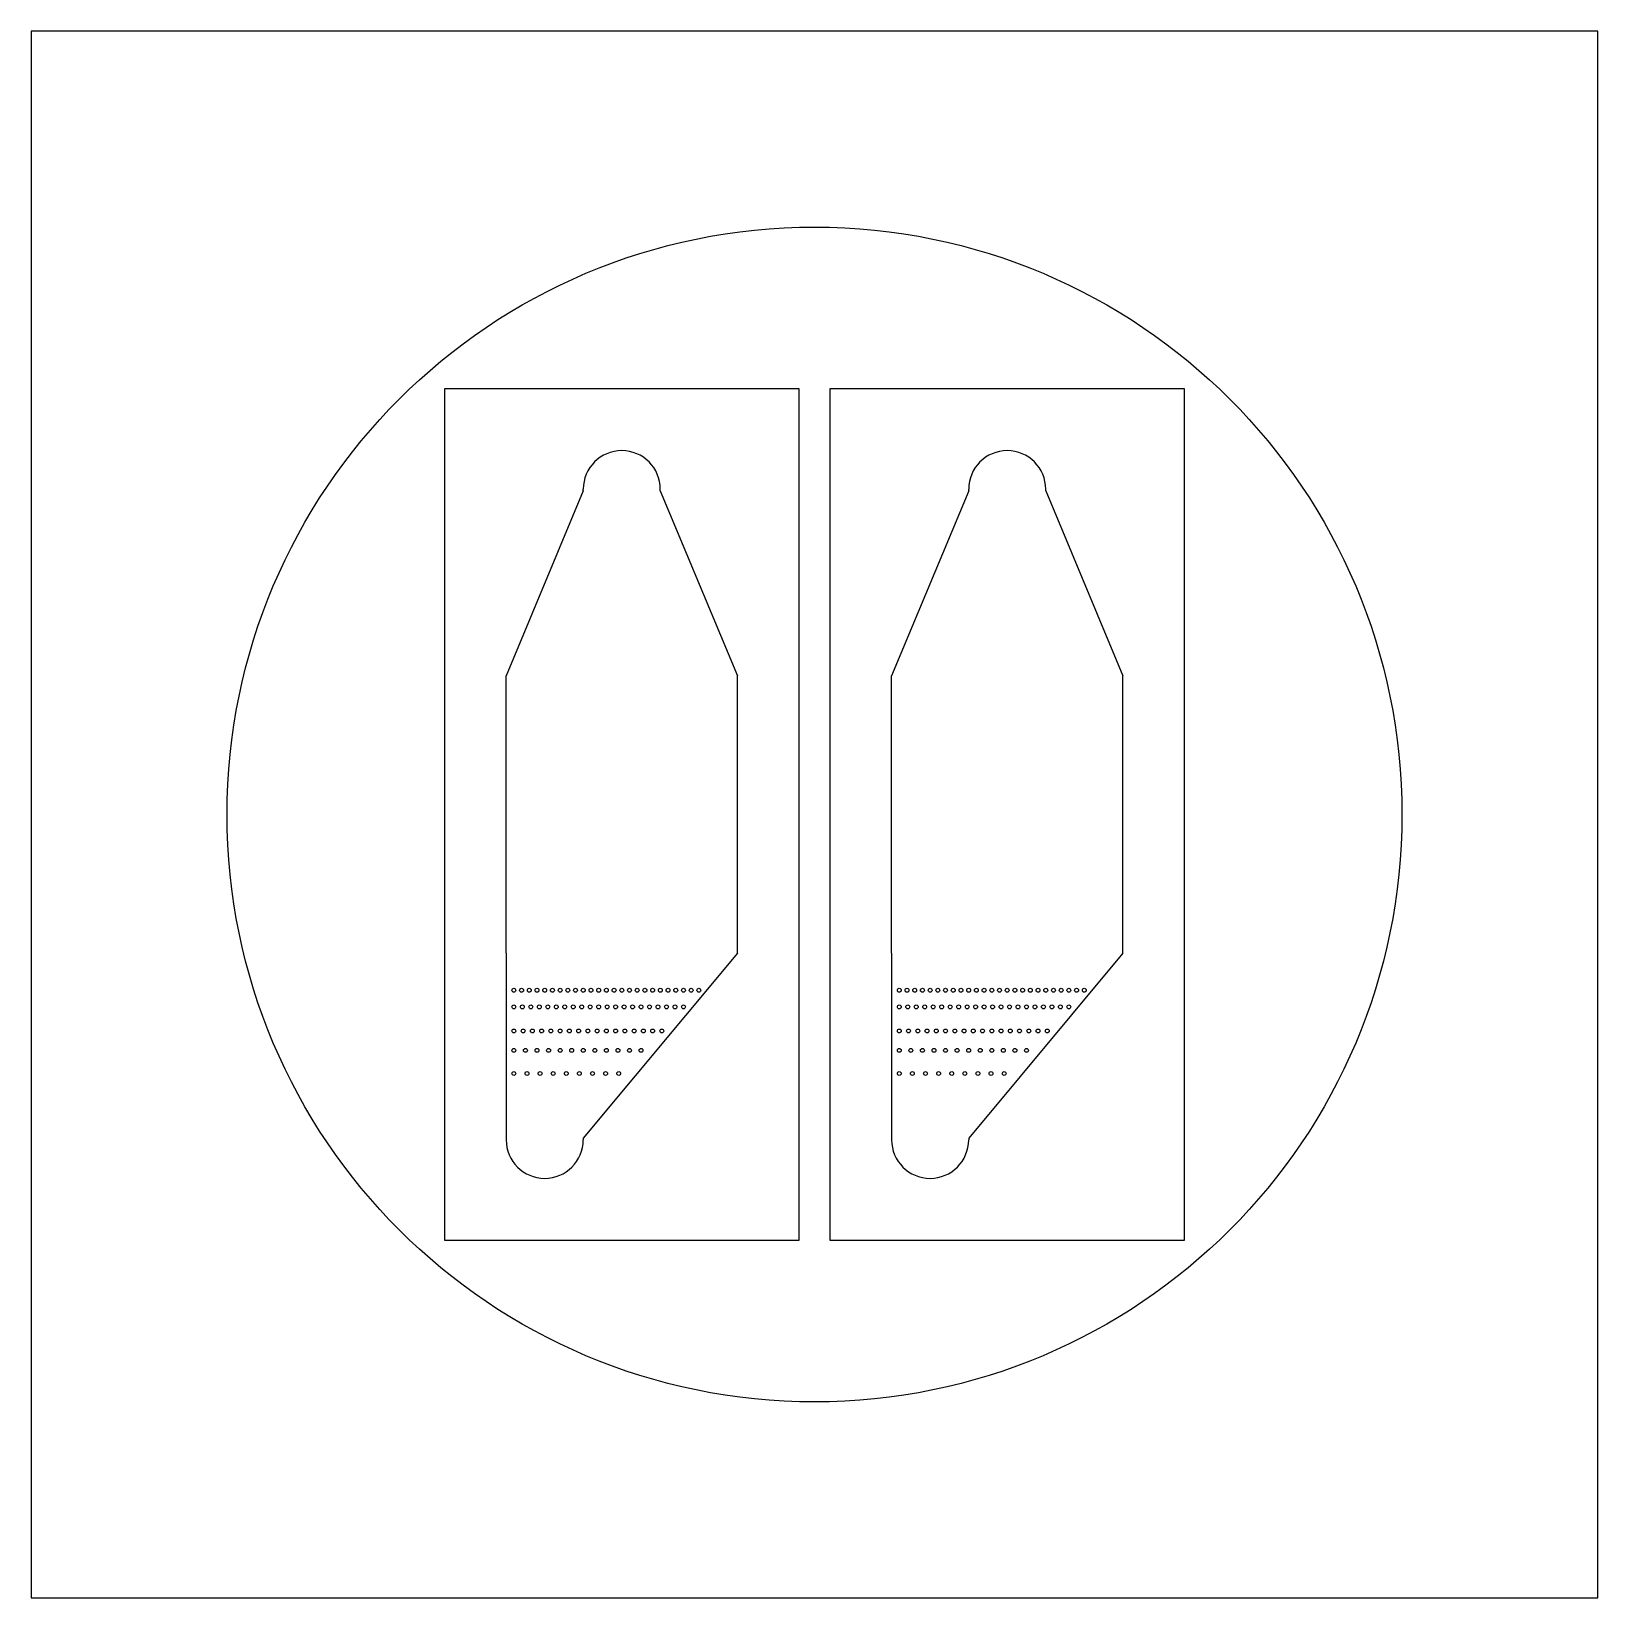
# Model space of a CAD drawing. Header units: millimetres. Extents: x -51 to 51, y -51 to 51.
import ezdxf

# ---------------------------------------------------------------- set-up
doc = ezdxf.new("R2010")
doc.units = ezdxf.units.MM
for name, color, linetype in [('Sketch015', 7, 'CONTINUOUS'), ('Sketch016', 7, 'CONTINUOUS'), ('Sketch027', 7, 'CONTINUOUS'), ('Sketch028', 7, 'CONTINUOUS'), ('Sketch029', 7, 'CONTINUOUS'), ('Sketch030', 7, 'CONTINUOUS'), ('Sketch037', 7, 'CONTINUOUS'), ('Sketch038', 7, 'CONTINUOUS')]:
    doc.layers.add(name, color=color, linetype=linetype)

msp = doc.modelspace()

# ---------------------------------------------------------------- linework, layer by layer
at = {"layer": 'Sketch015'}
msp.add_circle((0, 0), 38.1, dxfattribs=at)
at = {"layer": 'Sketch016'}
for p, q in [((50.8, 50.8), (-50.8, 50.8)), ((-50.8, 50.8), (-50.8, -50.8)), ((50.8, -50.8), (50.8, 50.8)), ((-50.8, -50.8), (50.8, -50.8))]:
    msp.add_line(p, q, dxfattribs=at)
at = {"layer": 'Sketch027'}
for p, q in [((-15, 21), (-20, 9)), ((-15, 21), (-15, 21.1)), ((-10, 21), (-10, 21.1)), ((-10, 21), (-5, 9)), ((-20, -9), (-20, 9)), ((-5, -9), (-5, 9)), ((-20, -9), (-20, -21)), ((-5, -9), (-15, -21)), ((-20, -21), (-20, -21.1)), ((-15, -21), (-15, -21.1))]:
    msp.add_line(p, q, dxfattribs=at)
for centre, start, end in [((-12.5, 21.1), 0, 180), ((-17.5, -21.1), 180, 0)]:
    msp.add_arc(centre, 2.5, start, end, dxfattribs=at)
at = {"layer": 'Sketch028'}
for p, q in [((-1, 27.6), (-24, 27.6)), ((-24, 27.6), (-24, -27.6)), ((-1, -27.6), (-1, 27.6)), ((-24, -27.6), (-1, -27.6))]:
    msp.add_line(p, q, dxfattribs=at)
at = {"layer": 'Sketch029'}
for p, q in [((24, 27.6), (1, 27.6)), ((1, 27.6), (1, -27.6)), ((24, -27.6), (24, 27.6)), ((1, -27.6), (24, -27.6))]:
    msp.add_line(p, q, dxfattribs=at)
at = {"layer": 'Sketch030'}
for p, q in [((10, 21), (5, 9)), ((10, 21), (10, 21.1)), ((15, 21), (15, 21.1)), ((15, 21), (20, 9)), ((5, -9), (5, 9)), ((20, -9), (20, 9)), ((5, -9), (5, -21)), ((20, -9), (10, -21)), ((5, -21), (5, -21.1)), ((10, -21), (10, -21.1))]:
    msp.add_line(p, q, dxfattribs=at)
for centre, start, end in [((12.5, 21.1), 0, 180), ((7.5, -21.1), 180, 0)]:
    msp.add_arc(centre, 2.5, start, end, dxfattribs=at)
at = {"layer": 'Sketch037'}
for centre in [(-19.5, -11.4), (-19, -11.4), (-18.5, -11.4), (-18, -11.4), (-17.5, -11.4), (-17, -11.4), (-16.5, -11.4), (-16, -11.4), (-15.5, -11.4), (-15, -11.4), (-14.5, -11.4), (-14, -11.4), (-13.5, -11.4), (-13, -11.4), (-12.5, -11.4), (-12, -11.4), (-11.5, -11.4), (-11, -11.4), (-10.5, -11.4), (-10, -11.4), (-9.5, -11.4), (-9, -11.4), (-8.5, -11.4), (-8, -11.4), (-7.5, -11.4), (-19.5, -12.48), (-18.95, -12.48), (-18.4, -12.48), (-17.85, -12.48), (-17.3, -12.48), (-16.75, -12.48), (-16.2, -12.48), (-15.65, -12.48), (-15.1, -12.48), (-14.55, -12.48), (-14, -12.48), (-13.45, -12.48), (-12.9, -12.48), (-12.35, -12.48), (-11.8, -12.48), (-11.25, -12.48), (-10.7, -12.48), (-10.15, -12.48), (-9.6, -12.48), (-9.05, -12.48), (-8.5, -12.48), (-19.5, -14.04), (-18.9, -14.04), (-18.3, -14.04), (-17.7, -14.04), (-17.1, -14.04), (-16.5, -14.04), (-15.9, -14.04), (-15.3, -14.04), (-14.7, -14.04), (-14.1, -14.04), (-13.5, -14.04), (-12.9, -14.04), (-12.3, -14.04), (-11.7, -14.04), (-11.1, -14.04), (-10.5, -14.04), (-9.9, -14.04), (-19.5, -15.3), (-18.75, -15.3), (-18, -15.3), (-17.25, -15.3), (-16.5, -15.3), (-15.75, -15.3), (-15, -15.3), (-14.25, -15.3), (-13.5, -15.3), (-12.75, -15.3), (-12.75, -15.3), (-12, -15.3), (-11.25, -15.3), (-19.5, -16.8), (-18.65, -16.8), (-17.8, -16.8), (-16.95, -16.8), (-16.1, -16.8), (-15.25, -16.8), (-14.4, -16.8), (-13.55, -16.8), (-12.7, -16.8)]:
    msp.add_circle(centre, 0.125, dxfattribs=at)
at = {"layer": 'Sketch038'}
for centre in [(5.5, -11.4), (6, -11.4), (6.5, -11.4), (7, -11.4), (7.5, -11.4), (8, -11.4), (8.5, -11.4), (9, -11.4), (9.5, -11.4), (10, -11.4), (10.5, -11.4), (11, -11.4), (11.5, -11.4), (12, -11.4), (12.5, -11.4), (13, -11.4), (13.5, -11.4), (14, -11.4), (14.5, -11.4), (15, -11.4), (15.5, -11.4), (16, -11.4), (16.5, -11.4), (17, -11.4), (17.5, -11.4), (5.5, -12.48), (6.05, -12.48), (6.6, -12.48), (7.15, -12.48), (7.7, -12.48), (8.25, -12.48), (8.8, -12.48), (9.35, -12.48), (9.9, -12.48), (10.45, -12.48), (11, -12.48), (11.55, -12.48), (12.1, -12.48), (12.65, -12.48), (13.2, -12.48), (13.75, -12.48), (14.3, -12.48), (14.85, -12.48), (15.4, -12.48), (15.95, -12.48), (16.5, -12.48), (5.5, -14.04), (6.1, -14.04), (6.7, -14.04), (7.3, -14.04), (7.9, -14.04), (8.5, -14.04), (9.1, -14.04), (9.7, -14.04), (10.3, -14.04), (10.9, -14.04), (11.5, -14.04), (12.1, -14.04), (12.7, -14.04), (13.3, -14.04), (13.9, -14.04), (14.5, -14.04), (15.1, -14.04), (5.5, -15.3), (6.25, -15.3), (7, -15.3), (7.75, -15.3), (8.5, -15.3), (9.25, -15.3), (10, -15.3), (10.75, -15.3), (11.5, -15.3), (12.25, -15.3), (12.25, -15.3), (13, -15.3), (13.75, -15.3), (5.5, -16.8), (6.35, -16.8), (7.2, -16.8), (8.05, -16.8), (8.9, -16.8), (9.75, -16.8), (10.6, -16.8), (11.45, -16.8), (12.3, -16.8)]:
    msp.add_circle(centre, 0.125, dxfattribs=at)

doc.saveas('drawing.dxf')
